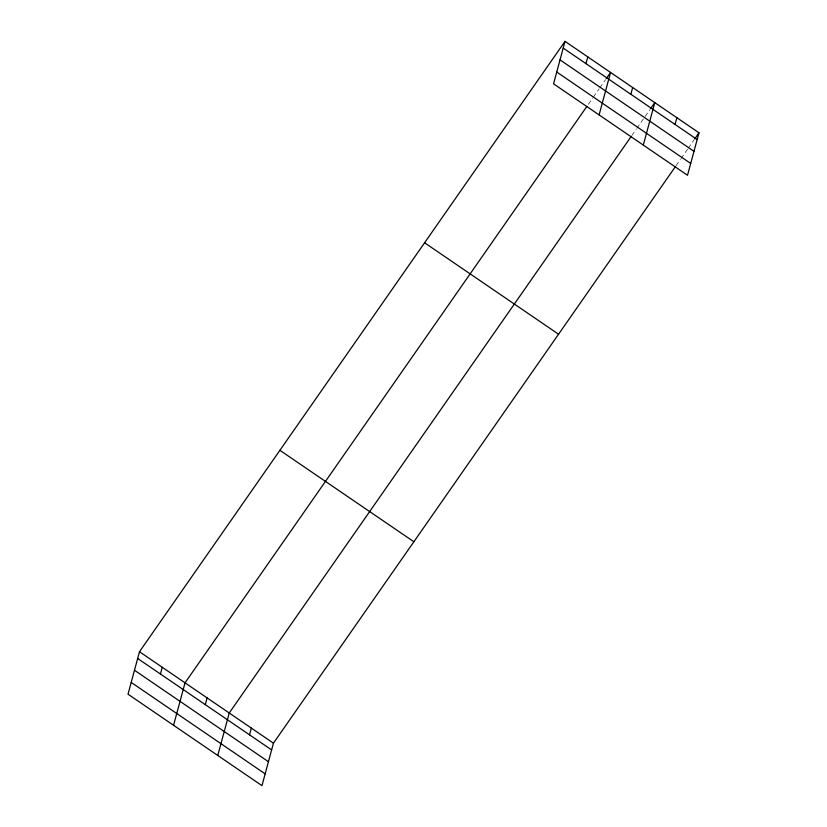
<?xml version="1.0" encoding="UTF-8"?>
<svg xmlns="http://www.w3.org/2000/svg" width="827" height="827" viewBox="0 0 827 827"><rect width="100%" height="100%" fill="white"/><g stroke="black" fill="none" stroke-linecap="round" stroke-linejoin="round"><path stroke-width="0.62" stroke-dasharray="4.13 3.1" d="M588.359 104.305L592.659 98.134M593.372 97.11L599.099 88.882M599.823 87.858L605.55 79.64M631.849 135.504L636.149 129.343M636.862 128.319L649.753 109.815M676.052 165.689L680.352 159.518M681.066 158.495L687.516 149.242M688.229 148.219L693.967 139.99"/><path stroke-width="1.24" d="M565.017 41.35L553.563 83.827L687.516 175.272L698.98 132.806L565.017 41.35L139.484 651.728L128.02 694.194L261.983 785.65L273.437 743.173L675.339 166.713M160.438 674.015L162.257 667.275M173.567 725.289L185.031 682.823L586.922 106.352M205.313 704.645L207.132 697.905M217.77 755.475L229.234 712.998L631.125 136.538M249.516 734.831L251.336 728.091M585.971 63.638L587.79 56.898M599.11 114.912L610.564 72.445L606.263 78.606M630.856 94.268L632.665 87.538M643.313 145.097L654.777 102.62L650.477 108.792M675.059 124.453L676.879 117.713M694.68 138.967L698.98 132.806M563.197 48.09L697.161 139.546M560.024 59.885L693.977 151.331M556.736 72.032L690.7 163.477M424.592 242.776L558.556 334.222M279.908 450.301L413.872 541.757M139.484 651.728L273.437 743.173M137.664 658.468L271.618 749.913M134.481 670.252L268.444 761.708M131.204 682.409L265.167 773.855"/></g></svg>
